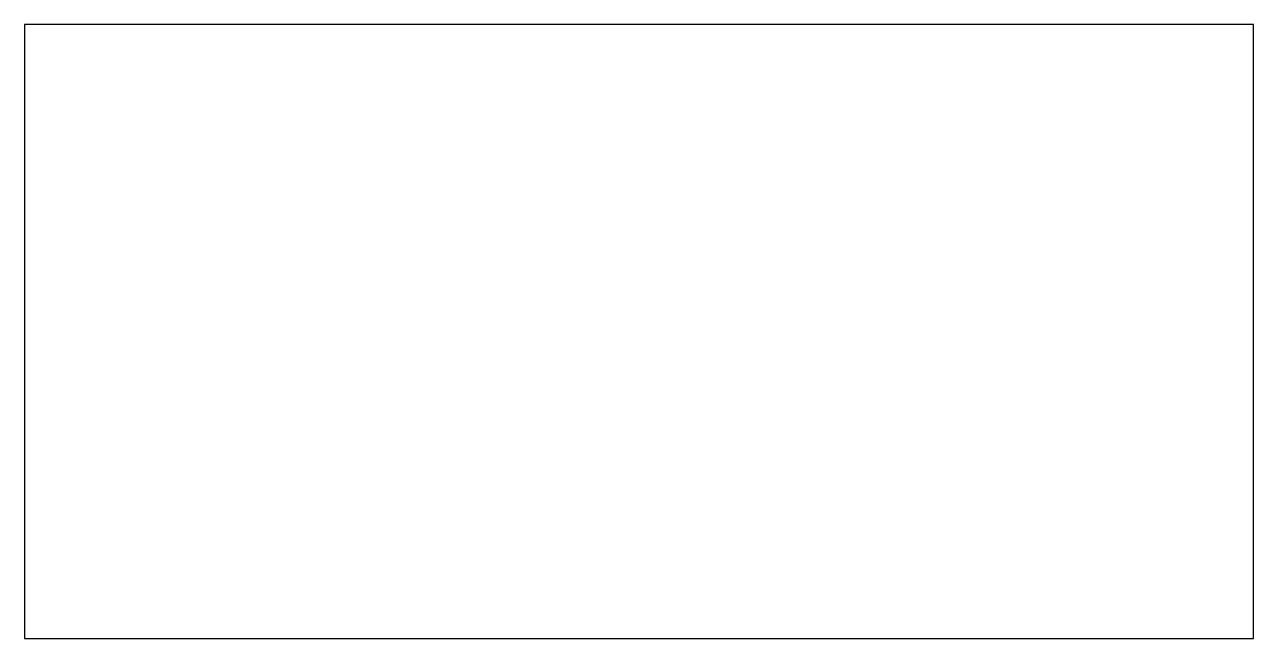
# Model space of a CAD drawing. Header units: metres. Extents: x 0 to 100, y 0 to 50.
import ezdxf

# ---------------------------------------------------------------- set-up
doc = ezdxf.new("R2010")
doc.units = ezdxf.units.M

# ---------------------------------------------------------------- blocks, each defined once
blk = doc.blocks.new('RECT_BLOCK')
blk.add_lwpolyline([(0, 0), (100, 0), (100, 50), (0, 50), (0, 0)])

msp = doc.modelspace()

# ---------------------------------------------------------------- block references
msp.add_blockref('RECT_BLOCK', (0, 0))

doc.saveas('drawing.dxf')
